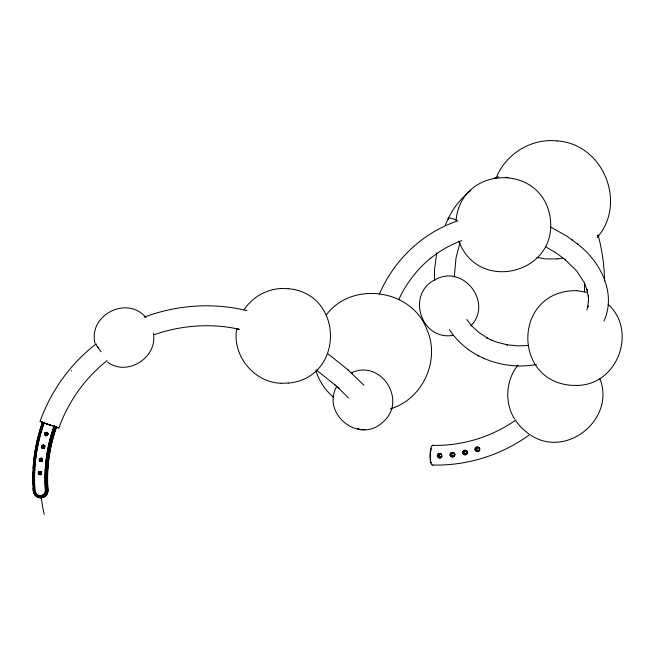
<?xml version="1.0" encoding="UTF-8"?>
<svg xmlns="http://www.w3.org/2000/svg" width="655" height="655" viewBox="0 0 655 655"><rect width="100%" height="100%" fill="white"/><g stroke="black" fill="none" stroke-linecap="round" stroke-linejoin="round"><path stroke-width="0.98" d="M584.645 283.14L584.465 292.089M454.267 277.008L456.019 257.923L460.007 242.489M588.534 299.703L587.666 307.49L588.026 305.926L586.962 309.815M456.044 220.383C461.071 165.101 542.053 162.825 550.184 217.73C558.306 273.462 478.412 293.874 458.787 241.081M236.701 328.933C231.976 355.559 254.197 382.725 281.282 383.257M436.746 252.773L434.543 269.393L434.453 280.266M445.089 225.598L448.372 218.254M603.975 321.065C616.756 292.99 600.144 261.067 577.292 243.824M495.991 178.586C504.964 154.228 531.303 137.992 557.102 140.931M379.417 294.062C393.851 260.109 422.884 232.402 458.05 220.784M398.698 299.703C406.026 283.746 416.924 269.418 430.515 258.291L430.188 258.569C439.636 250.922 450.312 244.724 461.783 240.639M336.932 386.057C320.713 413.87 359.603 444.77 382.97 421.992C407.639 401.188 381.464 359.12 351.727 372.646M448.266 218.393C453.522 207.52 461.325 197.941 470.855 190.523M244.176 309.545C252.322 297.198 266.511 289.166 281.282 288.519M597.123 237.528C627.392 203.206 603.198 143.699 557.11 140.931M518.015 365.056C505.791 379.99 504.383 402.498 514.478 418.905M326.362 314.809C352.177 280.34 412.249 289.248 426.954 329.727C440.627 360.275 422.524 399.55 390.315 408.835M470.88 325.887C493.371 302.79 463.2 263.466 434.945 279.849C405.863 294.07 421.165 341.23 453.268 335.303M530.051 434.363C502.164 454.914 467.4 465.893 432.758 465.042M516.001 419.896C491.766 437.016 461.988 446.088 432.325 445.367M144.108 317.176C176.711 304.902 213.047 302.274 246.919 310.675M154.343 334.656C181.099 325.306 210.402 323.087 238.158 329.023L237.7 328.925L239.599 329.367M493.403 178.414L498.439 176.85M438.465 455.97L439.071 455.847M463.863 453.612L464.305 453.481M562.866 258.062L557.11 258.913M536.339 364.54C503.892 370.386 467.596 357.851 449.379 329.539M288.257 383.085C344.538 378.189 344.538 293.596 288.257 288.691M358.58 429.05L357.72 428.788L360.422 429.574L364.999 429.475L364.024 429.565M577.677 385.402C617.731 384.624 637.43 331.053 608.167 304.362M362.223 429.737L363.206 429.647M527.807 345.521L518.048 345.881L506.561 344.759L507.617 344.915L496.744 342.139L491.602 340.15L492.691 340.682L486.69 337.767L487.795 338.308L478.846 332.47L472.075 326.255L466.737 319.517M557.102 258.913L545.492 258.913L536.895 257.423M288.249 383.085L281.29 383.257M95.949 344.137L95.9 344.063A169.989 169.211 -83 0 0 40.094 421.329L45.441 423.4M46.8 423.932L58.885 428.026A150.118 149.43 -83 0 1 107.158 360.586M577.669 385.402C511.686 387.433 511.006 289.616 576.957 290.689M281.29 288.519L288.249 288.691M57.509 427.551L49.002 424.694M576.965 290.689L587.576 292.384M505.406 177.284L508.124 177.48M359.562 429.312L360.422 429.574M46.759 423.818L47.455 424.063L45.613 423.466M47.594 424.121L51.205 425.414M46.595 423.801L51.041 425.39M46.693 423.859L40.119 421.361M56.207 426.913L58.885 428.026M56.052 426.904L57.542 427.535M477.569 355.395L478.674 355.935M483.365 358.219L484.463 358.752M550.315 226.876L566.534 235.956L578.038 244.397M545.599 246.796L556.021 252.887L565.535 259.847L564.79 259.265L576.547 270.851L584.031 282.215L587.33 290.591L586.872 289.166L588.436 297.313M530.771 435.207C567.042 459.057 615.929 418.439 599.8 378.549M107.551 362.141C127.43 377.018 158.142 357.253 153.335 333.149M528.806 433.962L521.617 428.059L515.722 420.878M327.713 353.602L347.699 369.608L363.959 385.255M316.111 369.829L335.556 385.402M572.036 239.755L572.724 240.287M333.845 397.601C325.56 390.617 319.304 381.292 315.898 371.008M347.699 369.608L348.689 370.484M351.162 372.679L352.194 373.596M334.566 384.518L338.93 388.39M337.898 387.473L348.493 397.921M145.975 317.593C127.086 294.987 88.212 315.047 94.95 343.277M598.195 235.301C602.142 250.21 604.311 265.586 604.573 281.003M588.37 295.732L588.599 301.292M441.773 456.494A1.539 1.49 74.4 0 1 439.595 456.592A1.539 1.49 74.4 0 1 439.611 454.349A1.539 1.49 74.4 0 1 441.781 454.554M454.619 453.612A1.539 1.49 74.4 0 1 454.046 455.806A1.539 1.49 74.4 0 1 451.975 454.947A1.539 1.49 74.4 0 1 452.973 452.933M453.678 452.924A1.539 1.49 74.4 0 1 454.193 453.162M467.342 452.883A1.539 1.49 74.4 0 1 465.558 453.735A1.539 1.49 74.4 0 1 464.485 452.007A1.539 1.49 74.4 0 1 466.008 450.73M466.794 451A1.539 1.49 74.4 0 1 467.359 451.737A2.35 2.219 34.4 0 0 463.789 450.624A2.35 2.219 34.4 0 0 463.863 454.234A2.35 2.219 34.4 0 0 467.392 453.358M479.779 449.387A1.539 1.49 74.4 0 1 478.052 450.542A1.539 1.49 74.4 0 1 476.848 448.773A1.539 1.49 74.4 0 1 478.502 447.512M479.656 448.364A1.539 1.49 74.4 0 1 479.796 448.814A2.35 2.252 34.9 0 0 476.275 447.308A2.35 2.252 34.9 0 0 476.259 451.058A2.35 2.252 34.9 0 0 479.828 449.919M432.988 464.837A9.981 2.505 -88.7 0 1 430.04 454.996A9.981 2.505 -88.7 0 1 433.504 445.695M431.457 462.921A8.556 2.153 -88.8 0 1 431.113 462.053M430.654 459.925A8.556 2.153 -88.8 0 1 431.317 448.569M479.468 449.633A2.366 2.137 71.4 0 1 479.435 449.887M441.716 456.355A2.35 2.096 79.3 0 1 441.634 456.658M441.814 457.026A2.35 2.162 35.5 0 1 438.432 457.321A2.35 2.162 35.5 0 1 438.285 453.989A2.35 2.162 35.5 0 1 441.699 454.513M56.15 427.101A152.762 152.066 -83 0 0 47.692 490.005A7.23 7.197 -83 0 1 41.052 497.767A7.23 7.197 -83 0 1 33.331 491.103A167.344 166.583 -83 0 1 33.2 488.294M33.217 491.111A167.344 166.583 -83 0 1 42.485 422.205M33.02 484.495A167.344 166.583 -83 0 1 33.045 472.042M33.241 468.186A167.344 166.583 -83 0 1 42.657 422.229M33.503 491.127A7.23 7.197 -83 0 0 41.224 497.784A7.23 7.197 -83 0 0 47.864 490.022A152.762 152.066 -83 0 1 56.322 427.125M41.609 473.385A1.539 1.531 -83 0 1 39.259 474.384A1.539 1.531 -83 0 1 39.234 471.821A1.539 1.531 -83 0 1 41.601 472.763M41.625 472.386A1.539 1.531 -83 0 0 39.767 471.657A1.539 1.531 -83 0 0 38.76 473.377A1.539 1.531 -83 0 0 40.291 474.654A1.539 1.531 -83 0 1 40.905 471.641A1.539 1.531 -83 0 0 39.103 472.861A1.539 1.531 -83 0 0 40.315 474.67A1.539 1.531 -83 0 1 38.932 472.844A1.539 1.531 -83 0 1 40.88 471.657M41.617 473.852A1.539 1.531 -83 0 1 40.872 474.531M42.272 460.883A1.539 1.531 -83 0 1 40.07 461.038A1.539 1.531 -83 0 1 39.996 458.819A1.539 1.531 -83 0 1 42.198 458.819M42.223 461.112A1.539 1.531 -83 0 1 40.135 460.948A1.539 1.531 -83 0 1 40.16 458.844A1.539 1.531 -83 0 1 42.256 458.737A1.539 1.531 -83 0 0 40.02 459.335A1.539 1.531 -83 0 0 41.142 461.447M44.605 447.709A1.539 1.531 -83 0 0 44.032 445.457A1.539 1.531 -83 0 0 41.895 446.342A1.539 1.531 -83 0 0 43.05 448.348A1.539 1.531 -83 0 1 42.329 445.883A1.539 1.531 -83 0 1 44.867 446.129M44.188 448.126A1.539 1.531 -83 0 1 43.664 448.339M47.496 434.953A1.539 1.531 -83 0 1 44.941 434.625A1.539 1.531 -83 0 1 46.284 432.415A1.539 1.531 -83 0 1 47.741 434.552M47.225 432.627A1.539 1.531 -83 0 1 47.479 432.799M47.848 433.25A1.539 1.531 -83 0 1 47.905 434.576M46.816 435.485A1.539 1.531 -83 0 1 44.958 433.995A1.539 1.531 -83 0 1 46.783 432.464A1.539 1.531 -83 0 0 46.857 435.575A1.539 1.531 -83 0 1 45.121 434.019A1.539 1.531 -83 0 1 46.792 432.464A1.539 1.531 -83 0 0 45.293 434.044A1.539 1.531 -83 0 0 46.849 435.559M56.494 427.142A152.762 152.066 -83 0 0 48.028 490.046A7.23 7.197 -83 0 1 41.388 497.808A7.23 7.197 -83 0 1 33.675 491.144M33.552 491.152A167.344 166.583 -83 0 1 33.364 488.311M33.413 468.202A167.344 166.583 -83 0 1 33.618 465.312M34.068 460.465A167.344 166.583 -83 0 1 36.287 445.973M37.31 441.167A167.344 166.583 -83 0 1 37.761 439.251M38.727 435.436A167.344 166.583 -83 0 1 42.821 422.246M41.429 471.952A1.539 1.531 -83 0 1 41.633 472.173M41.609 474.13A1.539 1.531 -83 0 1 41.036 474.548M42.272 461.218A1.539 1.531 -83 0 1 41.756 461.439M44.237 448.217A1.539 1.531 -83 0 1 43.836 448.364M48.011 433.266A1.539 1.531 -83 0 1 48.159 433.675M42.272 460.604A1.539 1.531 -83 0 1 39.947 461.055A1.539 1.531 -83 0 1 39.963 458.68A1.539 1.531 -83 0 1 42.28 459.139M54.193 425.652A154.776 154.072 -83 0 0 45.359 490.12A5.215 5.191 -83 0 1 40.569 495.712A5.215 5.191 -83 0 1 35.002 490.906A165.33 164.577 -83 0 1 43.795 424.031M34.879 490.923A165.33 164.577 -83 0 1 44.27 422.205M35.223 491.397A5.215 5.191 -83 0 0 40.97 495.712A5.215 5.191 -83 0 0 45.523 490.136A154.776 154.072 -83 0 1 54.357 425.676M41.568 474.359A1.539 1.531 -83 0 1 41.208 474.572M42.198 461.374A1.539 1.531 -83 0 1 41.928 461.456M43.402 448.372A1.539 1.531 -83 0 1 42.362 446.53A1.539 1.531 -83 0 1 44.139 445.384M43.238 448.356A1.539 1.531 -83 0 1 42.239 446.358A1.539 1.531 -83 0 1 44.278 445.457M44.671 445.703A1.539 1.531 -83 0 1 44.876 445.916M46.177 487.336A154.776 154.072 -83 0 0 46.366 490.243A5.215 5.191 -83 0 1 45.449 493.608M46.186 469.741A154.776 154.072 -83 0 1 46.382 466.794M46.841 461.849A154.776 154.072 -83 0 1 47.07 459.875M47.463 456.912A154.776 154.072 -83 0 1 48.413 450.992M49.387 446.071A154.776 154.072 -83 0 1 49.821 444.115M50.762 440.209A154.776 154.072 -83 0 1 51.802 436.32M53.252 431.498A154.776 154.072 -83 0 1 54.529 427.674M46.194 490.218A5.215 5.191 -83 0 1 45.285 493.583M53.399 430.523A154.776 154.072 -83 0 1 54.357 427.658M55.11 427.428A153.475 152.771 -83 0 0 46.816 490.038A6.517 6.493 -83 0 1 40.831 497.039A6.517 6.493 -83 0 1 33.872 491.029M33.757 491.037A166.632 165.871 -83 0 1 42.78 423.007M33.683 487.32A166.632 165.871 -83 0 1 33.659 470.315M33.962 465.549A166.632 165.871 -83 0 1 42.943 423.032M34.044 491.053A6.517 6.493 -83 0 0 41.003 497.055A6.517 6.493 -83 0 0 46.988 490.063A153.475 152.771 -83 0 1 55.282 427.445M55.781 427.51A153.475 152.771 -83 0 0 47.496 490.12A6.517 6.493 -83 0 1 41.502 497.12M41.339 497.096A6.517 6.493 -83 0 0 47.324 490.104A153.475 152.771 -83 0 1 55.618 427.494M71.673 370.984A8.482 0.434 39.5 0 1 71.403 370.714M101.091 351.809A9.981 0.671 52.1 0 1 95.982 344.047M98.07 347.518A8.556 0.581 52.1 0 1 97.734 347.011M44.204 514.355A160.049 159.321 -83 0 1 41.281 497.423M40.233 474.195A160.049 159.321 -83 0 1 40.348 471.166M41.134 461.079A160.049 159.321 -83 0 1 41.494 458.066M43.099 448.077A160.049 159.321 -83 0 1 43.705 445.105M45.85 436.255A160.049 159.321 -83 0 1 46.963 432.365M597.663 235.112A9.981 1.064 -15 0 1 597.622 235.865M448.454 219.212A9.981 2.055 25.7 0 1 456.494 220.113M438.727 455.2A1.539 1.49 74.4 0 0 440.561 457.116A1.539 1.49 74.4 0 0 441.224 454.554A1.539 1.49 74.4 0 0 438.727 455.2M451.475 454.128A1.539 1.49 74.4 0 0 453.309 456.036A1.539 1.49 74.4 0 0 453.964 453.481A1.539 1.49 74.4 0 0 451.475 454.128M464.076 451.966A1.539 1.49 74.4 0 0 465.901 453.882A1.539 1.49 74.4 0 0 466.565 451.32A1.539 1.49 74.4 0 0 464.076 451.966M476.431 448.74A1.539 1.49 74.4 0 0 478.265 450.656A1.539 1.49 74.4 0 0 478.928 448.094A1.539 1.49 74.4 0 0 476.431 448.74M475.039 450.034A2.358 2.26 39.9 0 0 478.985 450.902A2.358 2.26 39.9 0 0 477.626 447.095A2.358 2.26 39.9 0 0 475.039 450.034M462.684 453.244A2.358 2.243 38.9 0 0 466.622 454.128A2.358 2.243 38.9 0 0 465.263 450.345A2.358 2.243 38.9 0 0 462.684 453.244M450.1 455.405A2.358 2.219 38.8 0 0 454.038 456.281A2.358 2.219 38.8 0 0 452.638 452.515A2.358 2.219 38.8 0 0 450.1 455.405M450.55 455.462A2.35 2.194 34.7 0 0 454.521 456.011A2.35 2.194 34.7 0 0 452.801 452.408A2.35 2.194 34.7 0 0 450.55 455.462M437.393 456.527A2.358 2.194 39.3 0 0 441.331 457.305A2.358 2.194 39.3 0 0 439.808 453.596A2.358 2.194 39.3 0 0 437.393 456.527M44.335 447.824A1.539 1.531 -83 0 0 43.467 445.302A1.539 1.531 -83 0 0 41.724 447.324A1.539 1.531 -83 0 0 44.335 447.824M40.921 474.056A1.539 1.531 -83 0 0 40.053 471.534A1.539 1.531 -83 0 0 38.317 473.557A1.539 1.531 -83 0 0 40.921 474.056M41.093 474.081A1.539 1.531 -83 0 0 40.225 471.559A1.539 1.531 -83 0 0 38.481 473.573A1.539 1.531 -83 0 0 41.093 474.081M41.92 460.858A1.539 1.531 -83 0 0 41.052 458.336A1.539 1.531 -83 0 0 39.308 460.35A1.539 1.531 -83 0 0 41.92 460.858M44 447.783A1.539 1.531 -83 0 0 43.132 445.261A1.539 1.531 -83 0 0 41.388 447.283A1.539 1.531 -83 0 0 44 447.783M44.163 447.807A1.539 1.531 -83 0 0 43.296 445.285A1.539 1.531 -83 0 0 41.56 447.3A1.539 1.531 -83 0 0 44.163 447.807M47.144 434.928A1.539 1.531 -83 0 0 46.276 432.398A1.539 1.531 -83 0 0 44.54 434.421A1.539 1.531 -83 0 0 47.144 434.928M47.316 434.945A1.539 1.531 -83 0 0 46.448 432.423A1.539 1.531 -83 0 0 44.704 434.445A1.539 1.531 -83 0 0 47.316 434.945M40.299 459.532A1.539 1.531 -83 0 0 41.322 461.447A1.539 1.531 -83 0 1 40.135 459.507A1.539 1.531 -83 0 1 42.198 458.533A1.539 1.531 -83 0 0 40.299 459.532"/></g></svg>
